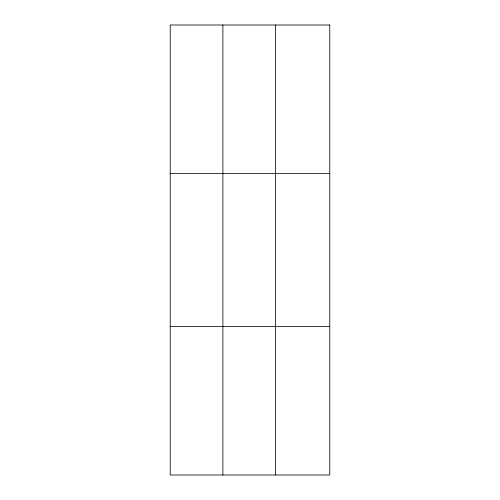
<?xml version="1.0" encoding="UTF-8"?>
<svg xmlns="http://www.w3.org/2000/svg" width="500" height="500" viewBox="0 0 500 500"><rect width="100%" height="100%" fill="white"/><g stroke="black" fill="none" stroke-linecap="round" stroke-linejoin="round"><path stroke-width="0.75" d="M222.881 25L222.881 475M275.525 25L275.525 475M170.238 173.5L329.762 173.5M170.238 326.5L329.762 326.5M329.762 25L329.762 475L170.238 475L170.238 25L329.762 25"/></g></svg>
